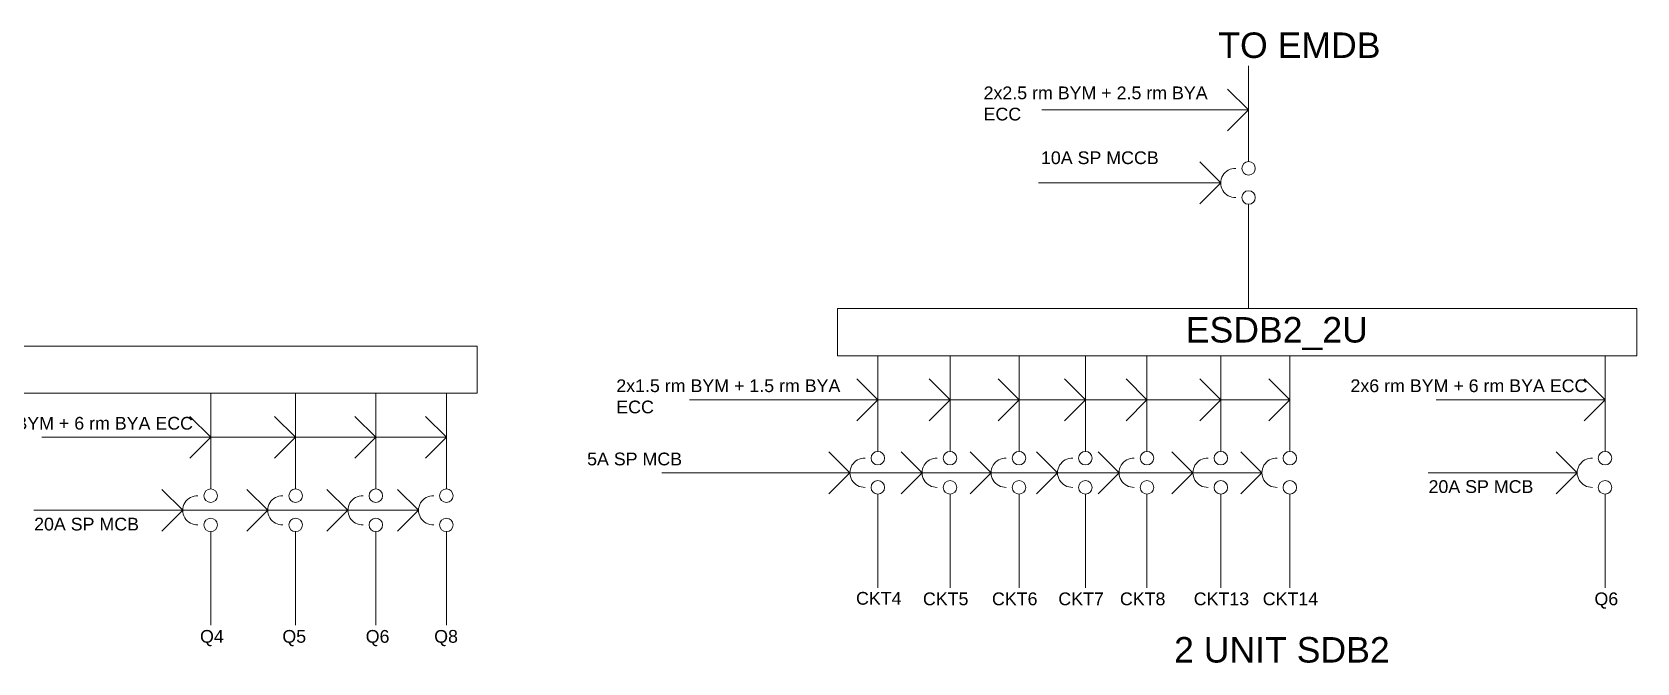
# Model space of a CAD drawing. Header units: inches. Extents: x 854 to 9021, y 140 to 10575.
# Drawn here: x 7104 to 8615, y 6743 to 7338 of the extents above; entities that cross this region are included whole.
import ezdxf

# ---------------------------------------------------------------- set-up
doc = ezdxf.new("R2010")
doc.units = ezdxf.units.IN
doc.header["$MEASUREMENT"] = 0
doc.layers.add('6.Circuits', color=250, linetype='Continuous', lineweight=15)
doc.styles.add('Text 1', font='arial.ttf', dxfattribs={"height": 6})

msp = doc.modelspace()

# ---------------------------------------------------------------- linework, layer by layer
at = {"layer": '6.Circuits'}
for p, q in [((8249.21066, 7222.73181), (8249.21066, 7305.73181)), ((8249.21066, 7264.23181), (8229.46543, 7283.97705)), ((8249.21066, 7264.23181), (8054.47019, 7264.23181)), ((8249.21066, 7264.23181), (8229.46543, 7244.48658)), ((8222.95114, 7195.48181), (8203.2059, 7215.22705)), ((8249.21066, 7215.59577), (8249.21066, 7222.73181)), ((8222.95114, 7195.48181), (8051.38301, 7195.48181)), ((8222.95114, 7195.48181), (8203.2059, 7175.73658)), ((8249.21066, 7175.36785), (8249.21066, 7170.23181)), ((8249.21066, 7170.23181), (8249.21066, 7077.23181)), ((7900.05945, 6949.73181), (7900.05945, 7032.73181)), ((7968.05945, 6949.73181), (7968.05945, 7032.73181)), ((8033.05945, 6949.73181), (8033.05945, 7032.73181)), ((8095.55945, 6949.73181), (8095.55945, 7032.73181)), ((8153.55945, 6949.73181), (8153.55945, 7032.73181)), ((8223.05945, 6949.73181), (8223.05945, 7032.73181)), ((8288.05945, 6949.73181), (8288.05945, 7032.73181)), ((8584.92745, 6949.73181), (8584.92745, 7032.73181)), ((8584.92745, 6949.73181), (8584.92745, 7032.73181)), ((7271.83557, 6914.38354), (7271.83557, 6997.38354)), ((7271.83557, 6914.38354), (7271.83557, 6997.38354)), ((7351.83557, 6914.38354), (7351.83557, 6997.38354)), ((7351.83557, 6914.38354), (7351.83557, 6997.38354)), ((7427.33557, 6914.38354), (7427.33557, 6997.38354)), ((7427.33557, 6914.38354), (7427.33557, 6997.38354)), ((7493.83557, 6914.38354), (7493.83557, 6997.38354)), ((7493.83557, 6914.38354), (7493.83557, 6997.38354)), ((7900.05945, 6991.23181), (7880.31421, 7010.97705)), ((7968.05945, 6991.23181), (7948.31421, 7010.97705)), ((8033.05945, 6991.23181), (8013.31421, 7010.97705)), ((8095.55945, 6991.23181), (8075.81421, 7010.97705)), ((8153.55945, 6991.23181), (8133.81421, 7010.97705)), ((8223.05945, 6991.23181), (8203.31421, 7010.97705)), ((8288.05945, 6991.23181), (8268.31421, 7010.97705)), ((8584.92745, 6991.23181), (8565.18221, 7010.97705)), ((8584.92745, 6991.23181), (8565.18221, 7010.97705)), ((7900.05945, 6991.23181), (7722.81898, 6991.23181)), ((7900.05945, 6991.23181), (7880.31421, 6971.48658)), ((8288.05945, 6991.23181), (7900.05945, 6991.23181)), ((7968.05945, 6991.23181), (7948.31421, 6971.48658)), ((8033.05945, 6991.23181), (8013.31421, 6971.48658)), ((8095.55945, 6991.23181), (8075.81421, 6971.48658)), ((8153.55945, 6991.23181), (8133.81421, 6971.48658)), ((8223.05945, 6991.23181), (8203.31421, 6971.48658)), ((8288.05945, 6991.23181), (8268.31421, 6971.48658)), ((8584.92745, 6991.23181), (8425.92745, 6991.23181)), ((8584.92745, 6991.23181), (8565.18221, 6971.48658)), ((8584.92745, 6991.23181), (8565.18221, 6971.48658)), ((7271.83557, 6955.88354), (7252.09034, 6975.62878)), ((7271.83557, 6955.88354), (7252.09034, 6975.62878)), ((7351.83557, 6955.88354), (7332.09034, 6975.62878)), ((7351.83557, 6955.88354), (7332.09034, 6975.62878)), ((7427.33557, 6955.88354), (7407.59034, 6975.62878)), ((7427.33557, 6955.88354), (7407.59034, 6975.62878)), ((7493.83557, 6955.88354), (7474.09034, 6975.62878)), ((7493.83557, 6955.88354), (7474.09034, 6975.62878)), ((7493.83557, 6955.88354), (7112.83557, 6955.88354)), ((7271.83557, 6955.88354), (7252.09034, 6936.13831)), ((7271.83557, 6955.88354), (7252.09034, 6936.13831)), ((7351.83557, 6955.88354), (7332.09034, 6936.13831)), ((7351.83557, 6955.88354), (7332.09034, 6936.13831)), ((7427.33557, 6955.88354), (7407.59034, 6936.13831)), ((7427.33557, 6955.88354), (7407.59034, 6936.13831)), ((7493.83557, 6955.88354), (7474.09034, 6936.13831)), ((7493.83557, 6955.88354), (7474.09034, 6936.13831)), ((7873.79992, 6922.48181), (7854.05469, 6942.22705)), ((7900.05945, 6942.59577), (7900.05945, 6949.73181)), ((7941.79992, 6922.48181), (7922.05469, 6942.22705)), ((7968.05945, 6942.59577), (7968.05945, 6949.73181)), ((8006.79992, 6922.48181), (7987.05469, 6942.22705)), ((8033.05945, 6942.59577), (8033.05945, 6949.73181)), ((8069.29992, 6922.48181), (8049.55469, 6942.22705)), ((8095.55945, 6942.59577), (8095.55945, 6949.73181)), ((8127.29992, 6922.48181), (8107.55469, 6942.22705)), ((8153.55945, 6942.59577), (8153.55945, 6949.73181)), ((8196.79992, 6922.48181), (8177.05469, 6942.22705)), ((8223.05945, 6942.59577), (8223.05945, 6949.73181)), ((8261.79992, 6922.48181), (8242.05469, 6942.22705)), ((8288.05945, 6942.59577), (8288.05945, 6949.73181)), ((8558.66792, 6922.48181), (8538.92268, 6942.22705)), ((8584.92745, 6942.59577), (8584.92745, 6949.73181)), ((8584.92745, 6942.59577), (8584.92745, 6949.73181)), ((7873.79992, 6922.48181), (7696.55945, 6922.48181)), ((7873.79992, 6922.48181), (7854.05469, 6902.73658)), ((8261.79992, 6922.48181), (7873.79992, 6922.48181)), ((7941.79992, 6922.48181), (7922.05469, 6902.73658)), ((8006.79992, 6922.48181), (7987.05469, 6902.73658)), ((8069.29992, 6922.48181), (8049.55469, 6902.73658)), ((8127.29992, 6922.48181), (8107.55469, 6902.73658)), ((8196.79992, 6922.48181), (8177.05469, 6902.73658)), ((8261.79992, 6922.48181), (8242.05469, 6902.73658)), ((8558.66792, 6922.48181), (8418.42745, 6922.48181)), ((8558.66792, 6922.48181), (8538.92268, 6902.73658)), ((7245.57605, 6887.13354), (7225.83081, 6906.87878)), ((7271.83557, 6907.2475), (7271.83557, 6914.38354)), ((7271.83557, 6907.2475), (7271.83557, 6914.38354)), ((7325.57605, 6887.13354), (7305.83081, 6906.87878)), ((7351.83557, 6907.2475), (7351.83557, 6914.38354)), ((7351.83557, 6907.2475), (7351.83557, 6914.38354)), ((7401.07605, 6887.13354), (7381.33081, 6906.87878)), ((7427.33557, 6907.2475), (7427.33557, 6914.38354)), ((7427.33557, 6907.2475), (7427.33557, 6914.38354)), ((7467.57605, 6887.13354), (7447.83081, 6906.87878)), ((7493.83557, 6907.2475), (7493.83557, 6914.38354)), ((7493.83557, 6907.2475), (7493.83557, 6914.38354)), ((7900.05945, 6902.36785), (7900.05945, 6897.23181)), ((7900.05945, 6814.23181), (7900.05945, 6897.23181)), ((7968.05945, 6902.36785), (7968.05945, 6897.23181)), ((7968.05945, 6814.23181), (7968.05945, 6897.23181)), ((8033.05945, 6902.36785), (8033.05945, 6897.23181)), ((8033.05945, 6814.23181), (8033.05945, 6897.23181)), ((8095.55945, 6902.36785), (8095.55945, 6897.23181)), ((8095.55945, 6814.23181), (8095.55945, 6897.23181)), ((8153.55945, 6902.36785), (8153.55945, 6897.23181)), ((8153.55945, 6814.23181), (8153.55945, 6897.23181)), ((8223.05945, 6902.36785), (8223.05945, 6897.23181)), ((8223.05945, 6814.23181), (8223.05945, 6897.23181)), ((8288.05945, 6902.36785), (8288.05945, 6897.23181)), ((8288.05945, 6814.23181), (8288.05945, 6897.23181)), ((8584.92745, 6902.36785), (8584.92745, 6897.23181)), ((8584.92745, 6902.36785), (8584.92745, 6897.23181)), ((8584.92745, 6814.23181), (8584.92745, 6897.23181)), ((8584.92745, 6814.23181), (8584.92745, 6897.23181)), ((7467.57605, 6887.13354), (7105.33557, 6887.13354)), ((7245.57605, 6887.13354), (7225.83081, 6867.38831)), ((7325.57605, 6887.13354), (7305.83081, 6867.38831)), ((7401.07605, 6887.13354), (7381.33081, 6867.38831)), ((7467.57605, 6887.13354), (7447.83081, 6867.38831)), ((7271.83557, 6867.01958), (7271.83557, 6861.88354)), ((7271.83557, 6867.01958), (7271.83557, 6861.88354)), ((7271.83557, 6778.88354), (7271.83557, 6861.88354)), ((7271.83557, 6778.88354), (7271.83557, 6861.88354)), ((7351.83557, 6867.01958), (7351.83557, 6861.88354)), ((7351.83557, 6867.01958), (7351.83557, 6861.88354)), ((7351.83557, 6778.88354), (7351.83557, 6861.88354)), ((7351.83557, 6778.88354), (7351.83557, 6861.88354)), ((7427.33557, 6867.01958), (7427.33557, 6861.88354)), ((7427.33557, 6867.01958), (7427.33557, 6861.88354)), ((7427.33557, 6778.88354), (7427.33557, 6861.88354)), ((7427.33557, 6778.88354), (7427.33557, 6861.88354)), ((7493.83557, 6867.01958), (7493.83557, 6861.88354)), ((7493.83557, 6867.01958), (7493.83557, 6861.88354)), ((7493.83557, 6778.88354), (7493.83557, 6861.88354)), ((7493.83557, 6778.88354), (7493.83557, 6861.88354))]:
    msp.add_line(p, q, dxfattribs=at)
for points in [[(7862.05945, 7077.23181), (8614.90221, 7077.23181), (8614.90221, 7032.73181), (7862.05945, 7032.73181)], [(6499.03198, 7041.88354), (7522.85114, 7041.88354), (7522.85114, 6997.38354), (6499.03198, 6997.38354)]]:
    msp.add_lwpolyline(points, close=True, dxfattribs=at)
for centre in [(8249.21066, 7209.23181), (8249.21066, 7181.73181), (7900.05945, 6936.23181), (7968.05945, 6936.23181), (8033.05945, 6936.23181), (8095.55945, 6936.23181), (8153.55945, 6936.23181), (8223.05945, 6936.23181), (8288.05945, 6936.23181), (8584.92745, 6936.23181), (8584.92745, 6936.23181), (7271.83557, 6900.88354), (7271.83557, 6900.88354), (7351.83557, 6900.88354), (7351.83557, 6900.88354), (7427.33557, 6900.88354), (7427.33557, 6900.88354), (7493.83557, 6900.88354), (7493.83557, 6900.88354), (7900.05945, 6908.73181), (7968.05945, 6908.73181), (8033.05945, 6908.73181), (8095.55945, 6908.73181), (8153.55945, 6908.73181), (8223.05945, 6908.73181), (8288.05945, 6908.73181), (8584.92745, 6908.73181), (8584.92745, 6908.73181), (7271.83557, 6873.38354), (7271.83557, 6873.38354), (7351.83557, 6873.38354), (7351.83557, 6873.38354), (7427.33557, 6873.38354), (7427.33557, 6873.38354), (7493.83557, 6873.38354), (7493.83557, 6873.38354)]:
    msp.add_circle(centre, 6.36396, dxfattribs=at)
for centre in [(8236.71066, 7195.48181), (7887.55945, 6922.48181), (7955.55945, 6922.48181), (8020.55945, 6922.48181), (8083.05945, 6922.48181), (8141.05945, 6922.48181), (8210.55945, 6922.48181), (8275.55945, 6922.48181), (8572.42745, 6922.48181), (8572.42745, 6922.48181), (7259.33557, 6887.13354), (7259.33557, 6887.13354), (7339.33557, 6887.13354), (7339.33557, 6887.13354), (7414.83557, 6887.13354), (7414.83557, 6887.13354), (7481.33557, 6887.13354), (7481.33557, 6887.13354)]:
    msp.add_arc(centre, 13.75953, 87.86789506, 272.13210494, dxfattribs=at)

# ---------------------------------------------------------------- texts
at = {"layer": '6.Circuits', "attachment_point": 1, "style": 'Text 1'}
for s, width, heights, insert, char_height in [('{\\fArial Baltic|b0|i0|c186|p34;TO EMDB}', 158.2027941, [25.87174], (8220.71066, 7337.23181), 24), ('{\\fArial Baltic|b0|i0|c186|p34;2x2.5 rm BYM + 2.5 rm BYA} ECC', 234.9454297, [37.98024], (7999.67262, 7286.33801), 12), ('1{\\fArial Baltic|b0|i0|c186|p34;0A SP MCCB}', 234.9454297, [37.98024], (8053.71511, 7225.24424), 12), ('E{\\fArial Baltic|b0|i0|c186|p34;SDB2_2U}', 14.5, [0], (8190.08068, 7069.175), 24), ('{\\fArial Baltic|b0|i0|c186|p34;2x1.5 rm BYM + 1.5 rm BYA} ECC', 234.9454297, [37.98024], (7653.80945, 7010.48181), 12), ('{\\fArial Baltic|b0|i0|c186|p34;2x6 rm BYM + 6 rm BYA} ECC', 234.9454297, [37.98024], (8345.17745, 7010.48181), 12), ('{\\fArial Baltic|b0|i0|c186|p34;2x6 rm BYM + 6 rm BYA} ECC', 234.9454297, [37.98024], (7032.08557, 6975.13354), 12), ('5A SP MCB', 234.9454297, [37.98024], (7626.30945, 6941.48181), 12), ('2{\\fArial Baltic|b0|i0|c186|p34;0A SP MCB}', 234.9454297, [37.98024], (8418.67268, 6915.48181), 12), ('2{\\fArial Baltic|b0|i0|c186|p34;0A SP MCB}', 234.9454297, [37.98024], (7105.58081, 6880.13354), 12), ('{\\fArial Baltic|b0|i0|c186|p34;CKT}4', 14.5, [0], (7879.55945, 6810.23181), 12), ('{\\fArial Baltic|b0|i0|c186|p34;CKT}5', 14.5, [0], (7942.55945, 6809.73181), 12), ('{\\fArial Baltic|b0|i0|c186|p34;CKT}6', 14.5, [0], (8007.55945, 6809.73181), 12), ('{\\fArial Baltic|b0|i0|c186|p34;CKT}7', 14.5, [0], (8070.05945, 6809.73181), 12), ('{\\fArial Baltic|b0|i0|c186|p34;CKT}8', 24.6161083, [11.68736], (8128.05945, 6809.73181), 12), ('{\\fArial Baltic|b0|i0|c186|p34;CKT1}3', 21.0029823, [10.96531], (8197.55945, 6809.73181), 12), ('{\\fArial Baltic|b0|i0|c186|p34;CKT1}4', 21.2917635, [12.40928], (8262.55945, 6809.73181), 12), ('{\\fArial Baltic|b0|i0|c186|p34;Q}6', 14.5, [0], (8574.92745, 6809.73181), 12), ('{\\fArial Baltic|b0|i0|c186|p34;Q}4', 14.5, [0], (7261.83557, 6774.38354), 12), ('{\\fArial Baltic|b0|i0|c186|p34;Q}5', 14.5, [0], (7339.33557, 6774.38354), 12), ('{\\fArial Baltic|b0|i0|c186|p34;Q}6', 14.5, [0], (7417.83557, 6774.38354), 12), ('{\\fArial Baltic|b0|i0|c186|p34;Q}8', 14.5, [0], (7482.33557, 6774.38354), 12), ('{\\fArial Baltic|b0|i0|c186|p34;2 UNIT SDB}2', 331.0446353, [56.99717], (8179.05945, 6767.73181), 24)]:
    msp.add_mtext_dynamic_manual_height_columns(s, width=width, gutter_width=30, heights=heights, dxfattribs=dict(at, insert=insert, char_height=char_height))

doc.saveas('drawing.dxf')
